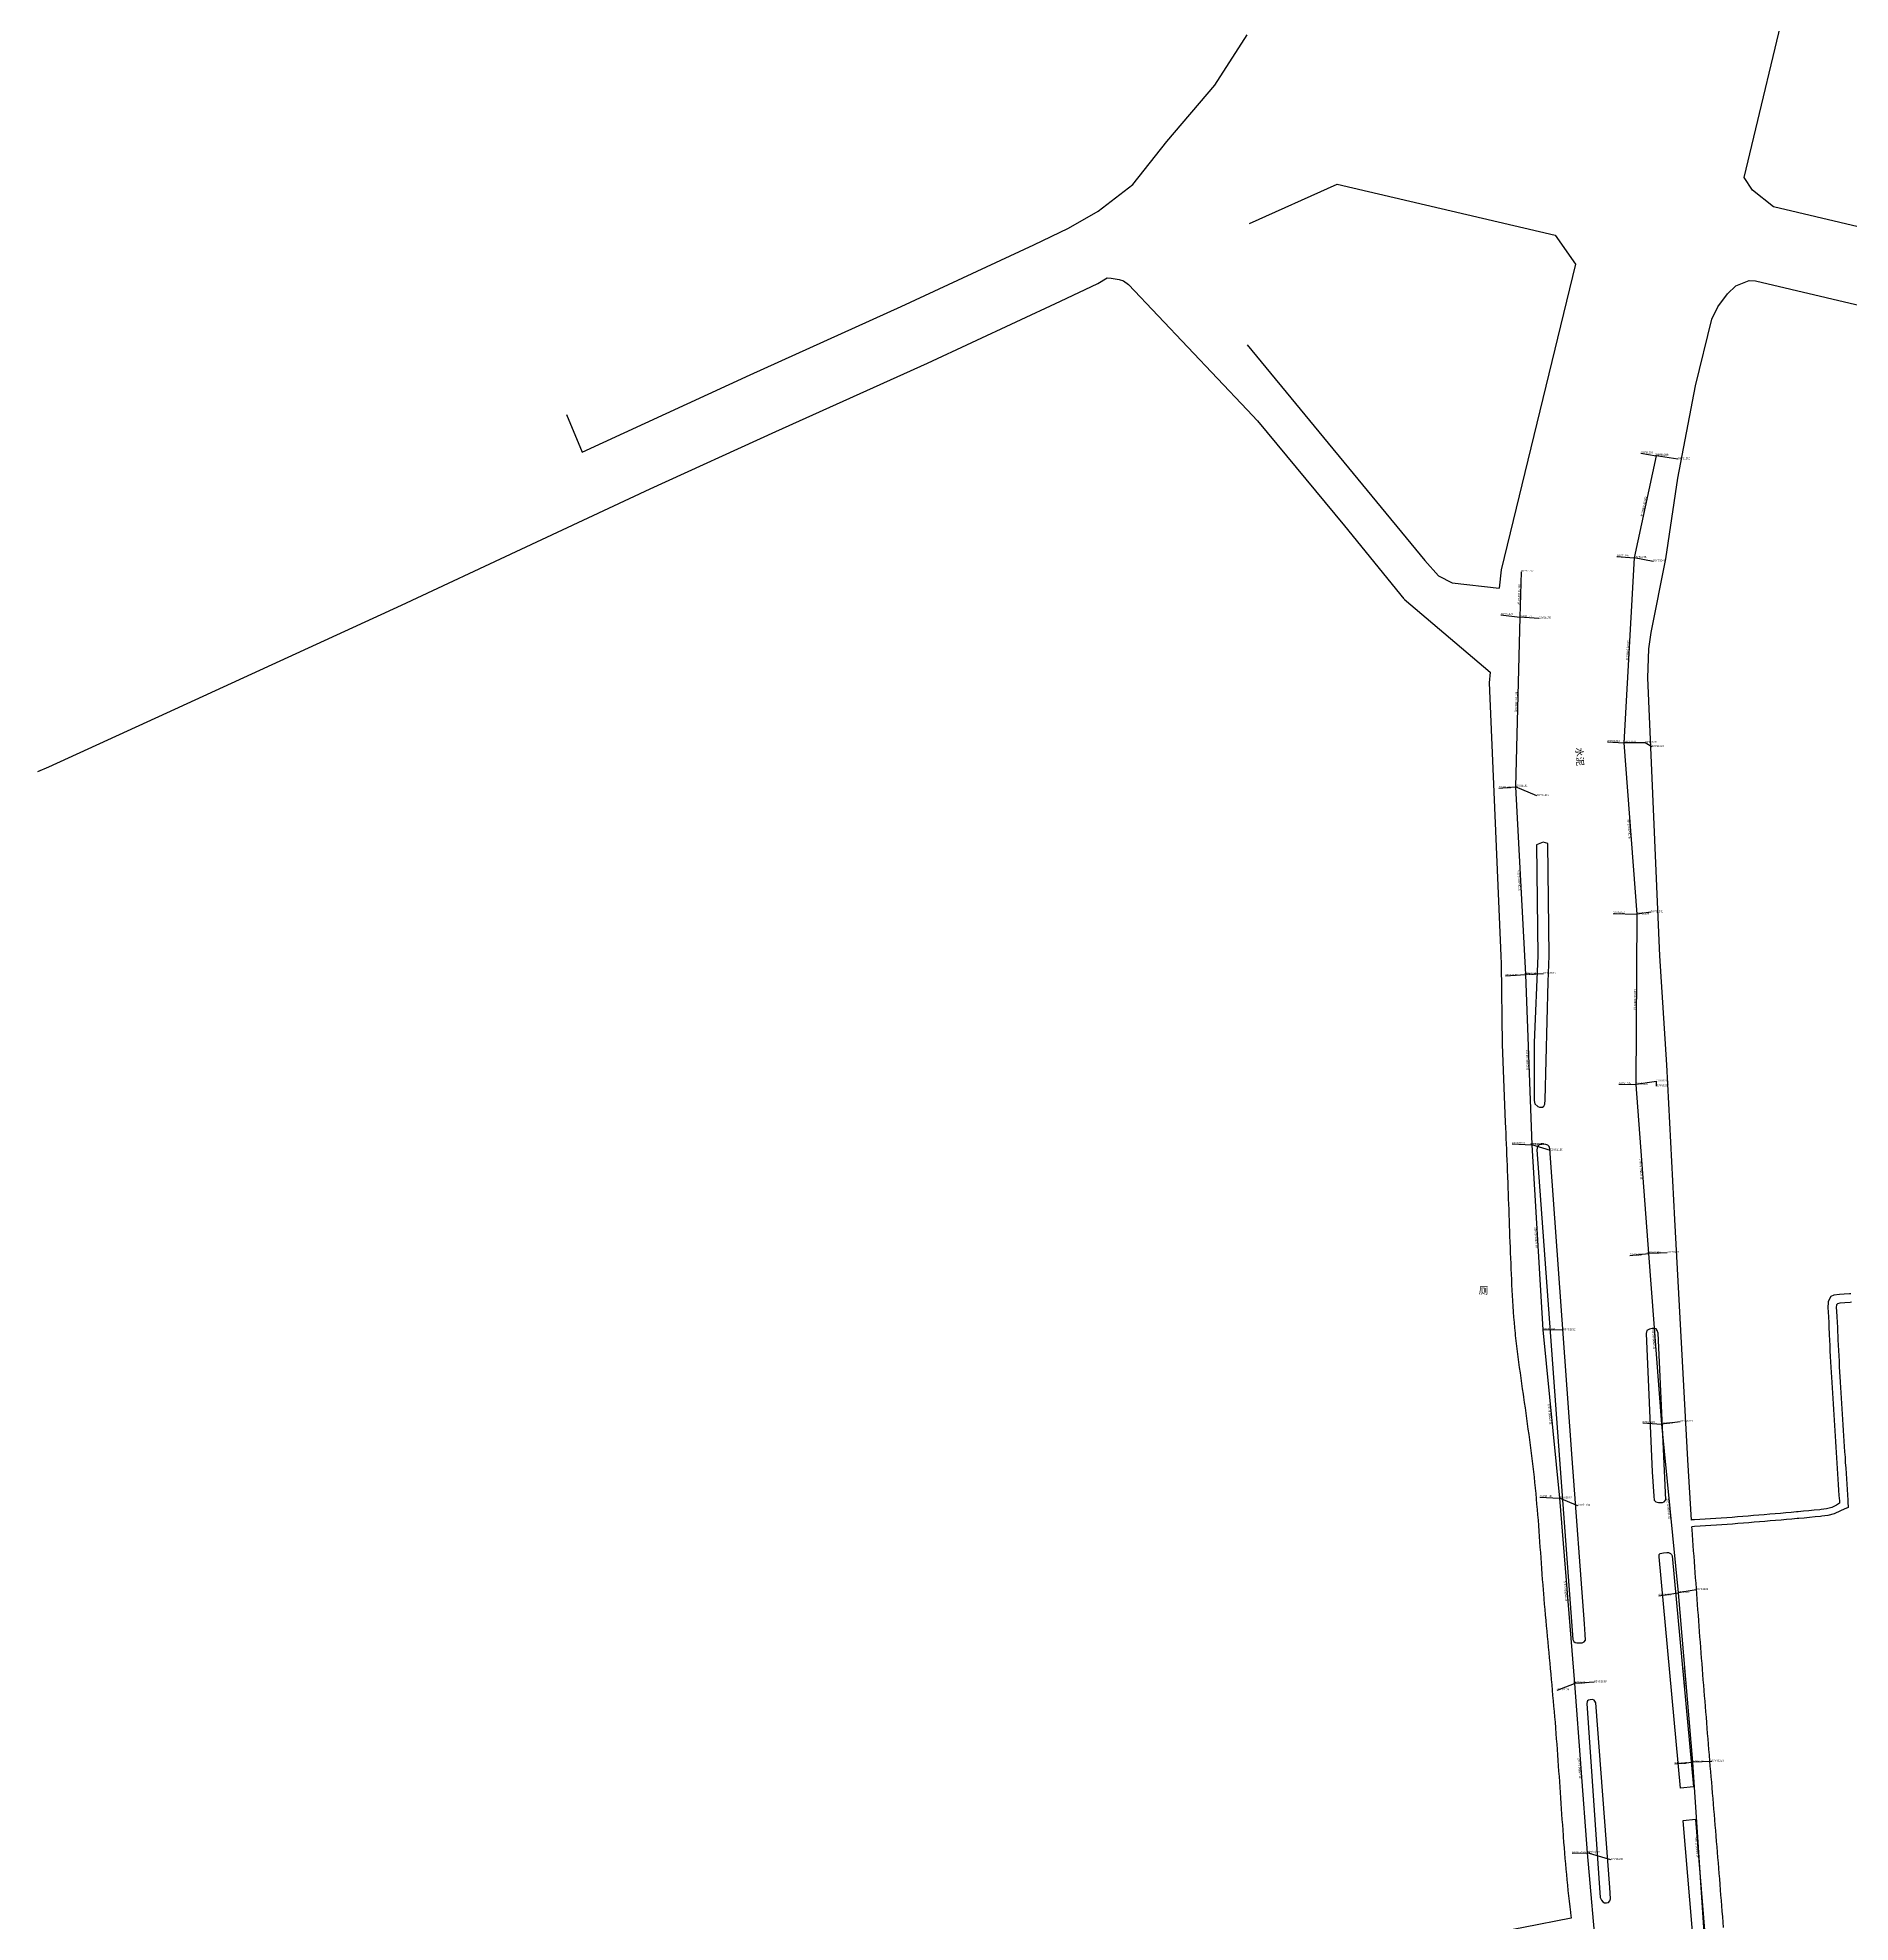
# Model space of a CAD drawing. Extents: x 563510 to 564800, y 3598549 to 3601000.
# Drawn here: x 563775.5 to 564112, y 3599820.6 to 3600170.4 of the extents above; entities that cross this region are included whole.
import ezdxf
from ezdxf.enums import TextEntityAlignment as Align

# ---------------------------------------------------------------- set-up
doc = ezdxf.new("R2010")
doc.units = 0
for name, color, linetype in [('JM_JM', 252, 'CONTINUOUS'), ('JT_JT', 252, 'CONTINUOUS'), ('YSDSX', 3, 'CONTINUOUS'), ('YSLINE', 3, 'CONTINUOUS'), ('YSXSX', 3, 'CONTINUOUS')]:
    doc.layers.add(name, color=color, linetype=linetype)
doc.styles.add('GXDBZ', font='GXDBZ')
doc.styles.add('GXXBZ', font='GXXBZ')
doc.styles.add('HZTXT', font='HZTXT')

msp = doc.modelspace()

# ---------------------------------------------------------------- linework, layer by layer
at = {"layer": 'JT_JT', "linetype": 'CONTINUOUS'}
for points in [[(564089.17, 3600122.86), (564090.72, 3600124.37), (564093.17, 3600125.32), (564094.35, 3600125.3), (564180.67, 3600104.94), (564183.9, 3600118.68), (564097.74, 3600139.02), (564093.79, 3600142.13), (564092.3, 3600144.45), (564109.5, 3600216.27), (564110.62, 3600217.26), (564112.74, 3600217.71), (564114, 3600217.21)], [(563873.68, 3600100.47), (563876.56, 3600093.46), (563907.75, 3600107.82), (563935.81, 3600120.53), (563960.42, 3600131.99), (563966.87, 3600135.05), (563972.33, 3600138.21), (563978.8, 3600143.14), (563985.1, 3600151.14), (563993.99, 3600161.59), (564000, 3600170.96)], [(564000.47, 3600135.89), (564016.7, 3600143.25), (564057.2, 3600133.76), (564060.99, 3600128.38), (564047.17, 3600071.64), (564046.8, 3600068.25)], [(563775.49, 3600034.2), (563777.57, 3600035.09), (563799.47, 3600045.13), (563843, 3600065.1), (563865.21, 3600075.5), (563889.17, 3600086.68), (563912.53, 3600097.29), (563940.64, 3600110.02), (563965.34, 3600121.52), (563972.26, 3600124.81), (563974.04, 3600125.84)], [(563974.04, 3600125.84), (563974.77, 3600125.79), (563976.24, 3600125.51), (563977.05, 3600125.3), (563977.97, 3600124.63), (564000, 3600101.32)], [(564076.6, 3600000), (564074.4, 3600051.61), (564074.56, 3600056.97), (564075.01, 3600060.04), (564077.75, 3600073.71), (564079.98, 3600088.65), (564083.26, 3600105.81), (564086.27, 3600118.17), (564087.4, 3600120.47), (564089.17, 3600122.86)], [(564000, 3600113.42), (564032.97, 3600073.35), (564035.55, 3600070.51), (564038.07, 3600069.26), (564046.8, 3600068.25)], [(564000, 3600101.32), (564001.91, 3600099.3), (564018.05, 3600079.82), (564029.08, 3600066.28)], [(564029.16, 3600066.23), (564045.13, 3600052.67)], [(564045.13, 3600052.67), (564044.92, 3600050.67), (564047.09, 3599999.98)], [(564047.09, 3600000), (564047.09, 3599999.98)], [(564047.09, 3599999.98), (564047.16, 3599998.51), (564047.37, 3599983.53), (564047.93, 3599969.11), (564047.97, 3599968.11), (564048.01, 3599967.11), (564048.05, 3599966.11), (564048.09, 3599965.11), (564048.14, 3599964.11), (564048.18, 3599963.11), (564048.22, 3599962.11), (564048.26, 3599961.11), (564048.29, 3599960.12), (564048.33, 3599959.12), (564048.34, 3599958.9), (564048.38, 3599957.9), (564048.41, 3599956.9), (564048.45, 3599955.9), (564048.49, 3599954.9), (564048.52, 3599953.9), (564048.56, 3599952.9), (564048.59, 3599951.9), (564048.63, 3599950.9), (564048.66, 3599949.9), (564048.7, 3599948.9), (564048.73, 3599947.9), (564048.77, 3599946.9), (564048.81, 3599945.9), (564048.84, 3599944.9), (564048.89, 3599943.9), (564048.93, 3599942.91), (564048.97, 3599941.91), (564049.01, 3599940.95), (564049.06, 3599939.95), (564049.11, 3599938.95), (564049.16, 3599937.95), (564049.21, 3599936.96), (564049.27, 3599935.96), (564049.33, 3599934.96), (564049.4, 3599933.96), (564049.47, 3599932.96), (564049.56, 3599931.97), (564049.64, 3599930.97), (564049.73, 3599929.98), (564049.78, 3599929.54), (564049.89, 3599928.54), (564050, 3599927.55), (564050.12, 3599926.56), (564050.25, 3599925.56), (564050.39, 3599924.57), (564050.52, 3599923.58), (564050.66, 3599922.59), (564050.8, 3599921.6), (564050.95, 3599920.61), (564051.09, 3599919.62), (564051.23, 3599918.63), (564051.31, 3599918.12), (564051.45, 3599917.13), (564051.59, 3599916.14), (564051.73, 3599915.15), (564051.87, 3599914.15), (564052.01, 3599913.16), (564052.14, 3599912.17), (564052.28, 3599911.18), (564052.41, 3599910.19), (564052.54, 3599909.2), (564052.66, 3599908.21), (564052.79, 3599907.21), (564052.91, 3599906.22), (564053.03, 3599905.23), (564053.15, 3599904.24), (564053.26, 3599903.24), (564053.36, 3599902.25), (564053.47, 3599901.25), (564053.47, 3599901.22), (564053.57, 3599900.23), (564053.66, 3599899.23), (564053.75, 3599898.23), (564053.83, 3599897.24), (564053.92, 3599896.24), (564054, 3599895.25), (564054.07, 3599894.25), (564054.15, 3599893.25), (564054.22, 3599892.25), (564054.3, 3599891.26), (564054.37, 3599890.26), (564054.44, 3599889.26), (564054.51, 3599888.26), (564054.58, 3599887.27), (564054.66, 3599886.27), (564054.73, 3599885.27), (564054.8, 3599884.27), (564054.88, 3599883.28), (564054.96, 3599882.28), (564055.01, 3599881.65), (564055.09, 3599880.65), (564055.17, 3599879.66), (564055.26, 3599878.66), (564055.34, 3599877.67), (564055.43, 3599876.67), (564055.52, 3599875.67), (564055.61, 3599874.68), (564055.7, 3599873.68), (564055.8, 3599872.69), (564055.89, 3599871.69), (564055.98, 3599870.69), (564056.08, 3599869.7), (564056.17, 3599868.7), (564056.26, 3599867.71), (564056.36, 3599866.71), (564056.45, 3599865.72), (564056.54, 3599864.72), (564056.63, 3599863.72), (564056.72, 3599862.73), (564056.81, 3599861.73), (564056.9, 3599860.74), (564056.99, 3599859.74), (564057.07, 3599858.74), (564057.16, 3599857.75), (564057.24, 3599856.75), (564057.25, 3599856.67), (564057.33, 3599855.67), (564057.4, 3599854.68), (564057.48, 3599853.68), (564057.55, 3599852.68), (564057.62, 3599851.69), (564057.69, 3599850.69), (564057.76, 3599849.69), (564057.83, 3599848.69), (564057.9, 3599847.69), (564057.97, 3599846.7), (564058.04, 3599845.7), (564058.1, 3599844.7), (564058.17, 3599843.71), (564058.24, 3599842.71), (564058.31, 3599841.71), (564058.38, 3599840.71), (564058.45, 3599839.71), (564058.52, 3599838.72), (564058.59, 3599837.72), (564058.67, 3599836.72), (564058.68, 3599836.48), (564058.76, 3599835.48), (564058.84, 3599834.48), (564058.92, 3599833.49), (564059, 3599832.49), (564059.08, 3599831.49), (564059.17, 3599830.5), (564059.26, 3599829.5), (564059.35, 3599828.5), (564059.45, 3599827.51), (564059.55, 3599826.51), (564059.66, 3599825.52), (564059.77, 3599824.53), (564059.89, 3599823.53), (564060.01, 3599822.54), (564060.03, 3599822.38), (564060.16, 3599821.39)], [(564082.5, 3599895.3), (564081.79, 3599906.47), (564079.43, 3599951.05), (564077.89, 3599979.8), (564076.6, 3600000)], [(564112.09, 3599937.27), (564111.83, 3599937.25), (564110.85, 3599937.19), (564109.95, 3599937.14), (564108.9, 3599937.03), (564108.34, 3599936.76), (564107.88, 3599935.87), (564107.84, 3599935.7), (564107.79, 3599934.7), (564107.84, 3599933.93), (564107.92, 3599932.94), (564107.97, 3599931.94), (564108.01, 3599930.94), (564108.05, 3599929.94), (564108.06, 3599929.67), (564108.11, 3599928.67), (564108.16, 3599927.67), (564108.2, 3599926.67), (564108.25, 3599925.67), (564108.31, 3599924.67), (564108.36, 3599923.67), (564108.41, 3599922.67), (564108.46, 3599921.82), (564108.52, 3599920.82), (564108.58, 3599919.82), (564108.64, 3599918.82), (564108.71, 3599917.83), (564108.77, 3599916.83), (564108.83, 3599915.83), (564108.9, 3599914.83), (564108.96, 3599913.83), (564109.03, 3599912.84), (564109.09, 3599911.84), (564109.16, 3599910.84), (564109.22, 3599909.84), (564109.29, 3599908.84), (564109.35, 3599907.85), (564109.42, 3599906.85), (564109.48, 3599905.85), (564109.55, 3599904.85), (564109.61, 3599903.85), (564109.68, 3599902.86), (564109.74, 3599901.86), (564109.81, 3599900.86), (564109.87, 3599899.86), (564109.94, 3599898.87), (564109.95, 3599898.56), (564109.96, 3599898.43), (564109.44, 3599898.03), (564108.55, 3599897.6), (564107.57, 3599897.37), (564106.55, 3599897.23), (564106.31, 3599897.2), (564105.29, 3599897.1), (564104.3, 3599897), (564103.31, 3599896.91), (564102.32, 3599896.82), (564101.98, 3599896.79), (564100.99, 3599896.7), (564100, 3599896.62), (564099, 3599896.53), (564098.01, 3599896.44), (564097.01, 3599896.36), (564096.01, 3599896.28), (564095.02, 3599896.19), (564094.02, 3599896.11), (564093.02, 3599896.03), (564092.02, 3599895.95), (564091.02, 3599895.87), (564090.03, 3599895.79), (564089.03, 3599895.71), (564088.03, 3599895.64), (564087.03, 3599895.56), (564086.03, 3599895.49), (564085.03, 3599895.43), (564084.03, 3599895.37), (564083.03, 3599895.32), (564082.54, 3599895.31), (564082.5, 3599895.3)], [(564112.2, 3599935.71), (564111.94, 3599935.69), (564110.95, 3599935.62), (564110.02, 3599935.57), (564109.6, 3599935.44), (564109.42, 3599935.23), (564109.36, 3599934.77), (564109.41, 3599934.06), (564109.48, 3599933.03), (564109.54, 3599932.02), (564109.58, 3599931), (564109.62, 3599930), (564109.64, 3599929.73), (564109.68, 3599928.73), (564109.73, 3599927.74), (564109.77, 3599926.74), (564109.82, 3599925.75), (564109.88, 3599924.75), (564109.93, 3599923.76), (564109.98, 3599922.76), (564110.03, 3599921.91), (564110.09, 3599920.91), (564110.15, 3599919.92), (564110.21, 3599918.92), (564110.28, 3599917.92), (564110.34, 3599916.93), (564110.4, 3599915.93), (564110.47, 3599914.93), (564110.53, 3599913.94), (564110.6, 3599912.94), (564110.66, 3599911.94), (564110.73, 3599910.94), (564110.79, 3599909.94), (564110.86, 3599908.95), (564110.92, 3599907.95), (564110.99, 3599906.95), (564111.05, 3599905.95), (564111.12, 3599904.95), (564111.18, 3599903.96), (564111.25, 3599902.96), (564111.31, 3599901.96), (564111.38, 3599900.96), (564111.44, 3599899.96), (564111.5, 3599898.97), (564111.52, 3599898.67), (564111.56, 3599897.65), (564110.85, 3599897.34), (564110.14, 3599897.01), (564108.95, 3599896.43), (564107.78, 3599896.14), (564106.68, 3599895.99), (564106.43, 3599895.97), (564105.42, 3599895.86), (564104.41, 3599895.77), (564103.42, 3599895.67), (564102.43, 3599895.58), (564102.09, 3599895.55), (564101.09, 3599895.46), (564100.1, 3599895.38), (564099.11, 3599895.29), (564098.11, 3599895.21), (564097.11, 3599895.12), (564096.12, 3599895.04), (564095.12, 3599894.96), (564094.12, 3599894.88), (564093.12, 3599894.79), (564092.12, 3599894.71), (564091.12, 3599894.63), (564090.12, 3599894.55), (564089.12, 3599894.47), (564088.12, 3599894.4), (564087.12, 3599894.32), (564086.11, 3599894.25), (564085.11, 3599894.19), (564084.1, 3599894.13), (564083.08, 3599894.08), (564082.58, 3599894.06), (564082.58, 3599894.06)], [(564088.44, 3599819.67), (564088.36, 3599820.68), (564088.28, 3599821.68), (564088.21, 3599822.68), (564088.13, 3599823.68), (564088.05, 3599824.68), (564087.97, 3599825.68), (564087.89, 3599826.68), (564087.81, 3599827.68), (564087.73, 3599828.68), (564087.65, 3599829.67), (564087.57, 3599830.68), (564087.49, 3599831.67), (564087.4, 3599832.67), (564087.32, 3599833.67), (564087.24, 3599834.67), (564087.16, 3599835.66), (564087.07, 3599836.66), (564086.99, 3599837.66), (564086.91, 3599838.65), (564086.82, 3599839.65), (564086.74, 3599840.65), (564086.65, 3599841.65), (564086.57, 3599842.64), (564086.49, 3599843.64), (564086.4, 3599844.63), (564086.32, 3599845.63), (564086.24, 3599846.63), (564086.15, 3599847.62), (564086.07, 3599848.62), (564085.99, 3599849.61), (564085.9, 3599850.61), (564085.82, 3599851.61), (564085.81, 3599851.72), (564085.73, 3599852.7), (564085.65, 3599853.7), (564085.57, 3599854.69), (564085.49, 3599855.69), (564085.41, 3599856.69), (564085.33, 3599857.68), (564085.25, 3599858.68), (564085.17, 3599859.67), (564085.09, 3599860.67), (564085.01, 3599861.66), (564084.93, 3599862.66), (564084.85, 3599863.66), (564084.77, 3599864.66), (564084.69, 3599865.65), (564084.61, 3599866.65), (564084.54, 3599867.64), (564084.46, 3599868.64), (564084.38, 3599869.63), (564084.3, 3599870.63), (564084.23, 3599871.63), (564084.15, 3599872.62), (564084.07, 3599873.62), (564084, 3599874.62), (564083.92, 3599875.61), (564083.85, 3599876.61), (564083.77, 3599877.61), (564083.7, 3599878.6), (564083.62, 3599879.6), (564083.55, 3599880.6), (564083.47, 3599881.59), (564083.4, 3599882.59), (564083.33, 3599883.58), (564083.25, 3599884.58), (564083.18, 3599885.58), (564083.11, 3599886.57), (564083.04, 3599887.57), (564082.96, 3599888.57), (564082.89, 3599889.56), (564082.82, 3599890.55), (564082.75, 3599891.55), (564082.68, 3599892.55), (564082.62, 3599893.54), (564082.58, 3599894.06)], [(564060.16, 3599821.39), (564051.3, 3599819.65), (564043.92, 3599818.27), (564035.62, 3599816.73), (564020.57, 3599814.69), (564003.63, 3599812.36), (564000, 3599811.94)]]:
    msp.add_lwpolyline(points, dxfattribs=at)
at = {"layer": 'JT_JT'}
for points in [[(564056.09, 3600000), (564056.09, 3600000), (564055.84, 3600020.85), (564054.94, 3600021.11), (564054.94, 3600021.11), (564053.75, 3600020.6), (564053.94, 3600000)], [(564053.94, 3600000), (564053.28, 3599983.94), (564053.28, 3599973.18), (564053.41, 3599972.54), (564053.94, 3599972.06), (564054.28, 3599971.95), (564054.81, 3599971.95), (564055.06, 3599972.08), (564055.27, 3599972.45), (564055.36, 3599973.29), (564055.9, 3599995.17), (564056.09, 3600000)], [(564090.57, 3599750), (564083.29, 3599839.7), (564080.9, 3599839.48), (564088.43, 3599750)]]:
    msp.add_lwpolyline(points, dxfattribs=at)
for points in [[(564053.94, 3600000), (564053.94, 3600000)], [(564053.94, 3600000), (564053.94, 3600000)], [(564062.64, 3599876.02), (564060.36, 3599906.74), (564056.18, 3599964.18), (564056.08, 3599964.65), (564055.83, 3599964.87), (564055.48, 3599965.01), (564055.08, 3599965.08), (564054.61, 3599965.03), (564054.16, 3599964.9), (564053.88, 3599964.62), (564053.79, 3599964), (564057.97, 3599906.56), (564060.45, 3599873.15), (564060.65, 3599872.73), (564060.89, 3599872.55), (564061.19, 3599872.51), (564061.65, 3599872.48), (564062.22, 3599872.53), (564062.57, 3599872.67), (564062.8, 3599873.02), (564062.78, 3599874.03)], [(564074.07, 3599929.9), (564075.21, 3599904.23), (564075.52, 3599899.72), (564075.57, 3599899.01), (564075.85, 3599898.68), (564076.34, 3599898.57), (564076.71, 3599898.57), (564077.12, 3599898.57), (564077.45, 3599898.68), (564077.72, 3599899.03), (564076.3, 3599929.96), (564076.14, 3599930.5), (564075.92, 3599930.78), (564075.64, 3599930.84), (564075.21, 3599930.84), (564074.67, 3599930.74), (564074.19, 3599930.45)], [(564076.5, 3599888.45), (564076.52, 3599888.9), (564076.69, 3599889.07), (564077.3, 3599889.23), (564077.9, 3599889.29), (564078.25, 3599889.26), (564078.59, 3599889.07), (564078.77, 3599888.88), (564078.89, 3599888.68), (564082.87, 3599845.76), (564080.48, 3599845.54)], [(564063.08, 3599861.24), (564065.57, 3599825.23), (564065.77, 3599824.72), (564066.02, 3599824.42), (564066.35, 3599824.24), (564066.74, 3599824.23), (564067.1, 3599824.34), (564067.36, 3599824.6), (564067.45, 3599825.02), (564067.35, 3599827.12), (564064.75, 3599861.37), (564064.58, 3599861.67), (564064.41, 3599861.84), (564064.09, 3599861.96), (564063.68, 3599861.95), (564063.39, 3599861.86), (564063.21, 3599861.71), (564063.12, 3599861.57)]]:
    msp.add_lwpolyline(points, close=True, dxfattribs=at)
at = {"layer": 'YSLINE', "linetype": 'CONTINUOUS'}
for p, q in [((564075.94, 3600092.83), (564071.85, 3600073.86)), ((564073.08, 3600093.29), (564075.94, 3600092.83)), ((564079.97, 3600092.17), (564075.94, 3600092.83)), ((564068.64, 3600074.14), (564071.85, 3600073.86)), ((564071.85, 3600073.86), (564069.96, 3600039.56)), ((564075.35, 3600073.22), (564071.85, 3600073.86)), ((564050.88, 3600071.28), (564050.62, 3600062.88)), ((564047.11, 3600063.29), (564050.62, 3600062.88)), ((564050.62, 3600062.88), (564049.81, 3600031.4)), ((564054.14, 3600062.59), (564050.62, 3600062.88)), ((564066.92, 3600039.71), (564069.96, 3600039.56)), ((564069.96, 3600039.56), (564072.36, 3600007.71)), ((564073.92, 3600039.54), (564069.96, 3600039.56)), ((564075.11, 3600038.77), (564073.92, 3600039.54)), ((564046.72, 3600031.1), (564049.81, 3600031.4)), ((564049.81, 3600031.4), (564051.69, 3599996.53)), ((564053.79, 3600029.7), (564049.81, 3600031.4)), ((564067.94, 3600007.84), (564072.36, 3600007.71)), ((564072.36, 3600007.71), (564072.18, 3599976.1)), ((564074.95, 3600008.1), (564072.36, 3600007.71)), ((564047.94, 3599996.28), (564051.69, 3599996.53)), ((564054.99, 3599996.67), (564051.69, 3599996.53)), ((564051.69, 3599996.53), (564052.84, 3599964.92)), ((564069.01, 3599976.19), (564072.18, 3599976.1)), ((564075.99, 3599976.7), (564072.18, 3599976.1)), ((564072.18, 3599976.1), (564074.53, 3599944.75)), ((564076.02, 3599975.81), (564075.99, 3599976.7)), ((564049.22, 3599965.12), (564052.84, 3599964.92)), ((564052.84, 3599964.92), (564054.92, 3599930.58)), ((564056.31, 3599963.86), (564052.84, 3599964.92)), ((564071.04, 3599944.37), (564074.53, 3599944.75)), ((564077.97, 3599944.9), (564074.53, 3599944.75)), ((564074.53, 3599944.75), (564076.92, 3599913.11)), ((564054.92, 3599930.58), (564057.96, 3599899.35)), ((564058.69, 3599930.52), (564054.92, 3599930.58)), ((564073.43, 3599913.33), (564076.92, 3599913.11)), ((564080.42, 3599913.53), (564076.92, 3599913.11)), ((564076.92, 3599913.11), (564080.03, 3599881.78)), ((564054.33, 3599899.56), (564057.96, 3599899.35)), ((564057.96, 3599899.35), (564060.78, 3599864.96)), ((564061.39, 3599897.95), (564057.96, 3599899.35)), ((564076.4, 3599881.25), (564080.03, 3599881.78)), ((564083.33, 3599882.31), (564080.03, 3599881.78)), ((564080.03, 3599881.78), (564082.69, 3599850.37)), ((564057.54, 3599863.72), (564060.78, 3599864.96)), ((564064.45, 3599865.19), (564060.78, 3599864.96)), ((564060.78, 3599864.96), (564063.14, 3599833.55)), ((564079.37, 3599850.04), (564082.69, 3599850.37)), ((564086.24, 3599850.48), (564082.69, 3599850.37)), ((564082.69, 3599850.37), (564084.78, 3599818.74)), ((564060.35, 3599833.48), (564063.14, 3599833.55)), ((564063.14, 3599833.55), (564066.17, 3599799.37)), ((564067.5, 3599832.23), (564063.14, 3599833.55))]:
    msp.add_line(p, q, dxfattribs=at)

# ---------------------------------------------------------------- texts
at = {"layer": 'JM_JM', "linetype": 'CONTINUOUS', "style": 'HZTXT'}
msp.add_text('厕', height=1.25, dxfattribs=at).set_placement((564043, 3599937.27))
at = {"layer": 'JT_JT', "linetype": 'CONTINUOUS', "style": 'HZTXT'}
msp.add_text('水泥', height=1.25, rotation=273.4388, dxfattribs=at).set_placement((564061.01, 3600038.67))
at = {"layer": 'YSDSX', "style": 'GXDBZ'}
for s, p in [('03YS1251', (564073.08, 3600093.29)), ('03YS1250', (564075.67, 3600092.88)), ('03YS1249', (564075.94, 3600092.83)), ('03YS1252', (564079.97, 3600092.17)), ('03YS1247', (564068.64, 3600074.14)), ('03YS1246', (564071.85, 3600073.86)), ('03YS1248', (564075.35, 3600073.22)), ('03YS1277', (564050.88, 3600071.28)), ('03YS1179', (564047.11, 3600063.29)), ('03YS1177', (564050.62, 3600062.88)), ('03YS1178', (564054.14, 3600062.59)), ('03YS1243', (564066.92, 3600039.71)), ('03YS1242', (564069.96, 3600039.56)), ('03YS1244', (564073.92, 3600039.54)), ('03YS1245', (564075.11, 3600038.77)), ('03YS1182', (564046.72, 3600031.1)), ('03YS1180', (564049.81, 3600031.4)), ('03YS1181', (564053.79, 3600029.7)), ('03YS1240', (564067.94, 3600007.84)), ('03YS1239', (564072.36, 3600007.71)), ('03YS1241', (564074.95, 3600008.1)), ('03YS1186', (564047.94, 3599996.28)), ('03YS1184', (564051.42, 3599996.46)), ('03YS1183', (564051.69, 3599996.53)), ('03YS1185', (564054.99, 3599996.67)), ('03YS1235', (564069.01, 3599976.19)), ('03YS1234', (564072.18, 3599976.1)), ('03YS1236', (564075.99, 3599976.7)), ('03YS1237', (564076.02, 3599975.81)), ('03YS1190', (564049.22, 3599965.12)), ('03YS1188', (564052.52, 3599964.91)), ('03YS1187', (564052.84, 3599964.92)), ('03YS1189', (564056.31, 3599963.86)), ('03YS1232', (564071.04, 3599944.37)), ('03YS1231', (564074.18, 3599944.71)), ('03YS1230', (564074.53, 3599944.75)), ('03YS1233', (564077.97, 3599944.9)), ('03YS1191', (564054.92, 3599930.58)), ('03YS1192', (564058.69, 3599930.52)), ('03YS1228', (564073.43, 3599913.33)), ('03YS1227', (564076.92, 3599913.11)), ('03YS1229', (564080.42, 3599913.53)), ('03YS1195', (564054.33, 3599899.56)), ('03YS1193', (564057.96, 3599899.35)), ('03YS1194', (564061.39, 3599897.95)), ('03YS1225', (564076.4, 3599881.25)), ('03YS1224', (564080.03, 3599881.78)), ('03YS1226', (564083.33, 3599882.31)), ('03YS1199', (564057.54, 3599863.72)), ('03YS1197', (564060.49, 3599864.92)), ('03YS1196', (564060.78, 3599864.96)), ('03YS1198', (564064.45, 3599865.19)), ('03YS1222', (564079.37, 3599850.04)), ('03YS1221', (564082.69, 3599850.37)), ('03YS1223', (564086.24, 3599850.48)), ('03YS1203', (564060.35, 3599833.48)), ('03YS1201', (564062.83, 3599833.43)), ('03YS1200', (564063.14, 3599833.55)), ('03YS1202', (564067.5, 3599832.23))]:
    msp.add_text(s, height=0.35, dxfattribs=at).set_placement(p)
at = {"layer": 'YSXSX', "style": 'GXXBZ'}
for s, rotation, p in [('砼 DN800 62.982', 77.8376, (564073.9, 3600083.35)), ('砼 DN800 63.140', 88.2331, (564050.75, 3600067.08)), ('砼 DN800 62.927', 86.8535, (564070.91, 3600056.71)), ('砼 DN800 63.106', 88.5168, (564050.22, 3600047.14)), ('砼 DN800 62.951', 94.308, (564071.16, 3600023.63)), ('砼 DN800 62.839', 93.097, (564050.75, 3600013.97)), ('砼 DN800 63.034', 89.6683, (564072.27, 3599991.9)), ('砼 DN800 62.269', 92.0797, (564052.27, 3599980.72)), ('砼 DN800 62.610', 94.2912, (564073.36, 3599960.43)), ('砼 DN800 62.433', 93.4569, (564053.88, 3599947.75)), ('砼 DN800 62.137', 94.3126, (564075.73, 3599928.93)), ('砼 DN800 62.210', 95.5589, (564056.44, 3599914.96)), ('砼 DN800 62.032', 95.6659, (564078.47, 3599897.44)), ('砼 DN800 61.971', 94.6882, (564059.37, 3599882.15)), ('砼 DN800 62.104', 94.8486, (564081.36, 3599866.07)), ('砼 DN800 61.767', 94.3036, (564061.96, 3599849.25)), ('砼 DN800 61.788', 93.7802, (564083.74, 3599834.56))]:
    msp.add_text(s, height=0.35, rotation=rotation, dxfattribs=at).set_placement(p, align=Align.BOTTOM_CENTER)

doc.saveas('drawing.dxf')
